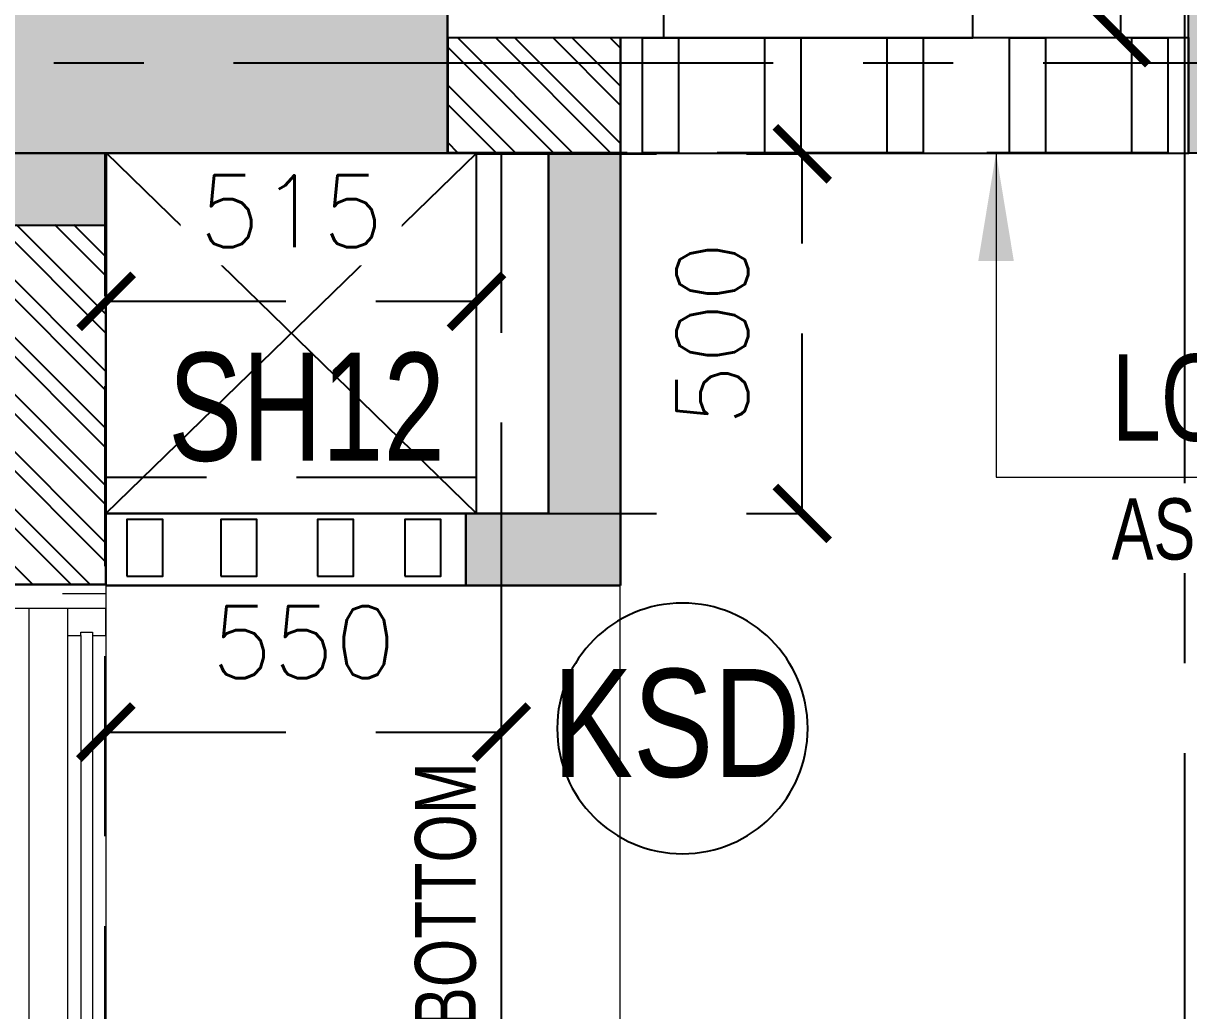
# Model space of a CAD drawing. Header units: millimetres. Extents: x 1167879 to 1231451, y -5731814 to -5645217.
# Drawn here: x 1211673 to 1213292, y -5709291 to -5707920 of the extents above; entities that cross this region are included whole.
import ezdxf
from ezdxf.enums import TextEntityAlignment as Align

# ---------------------------------------------------------------- set-up
doc = ezdxf.new("R2010")
doc.units = ezdxf.units.MM
doc.header["$LTSCALE"] = 1000
doc.header["$MEASUREMENT"] = 0
for name, pattern in [('2BHK-A - BACK$0$AUDIT_D_120904163729-0', [0]), ('AUDIT_D_120904163729-0', [0]), ('T8 - TYPICAL FLOOR CORE$0$HIDDEN', [0.375, 0.25, -0.125]), ('T8(T9 IS SIMILAR) - DIMENSION & TEXTING$0$HIDDEN', [0.375, 0.25, -0.125]), ('T8(T9 IS SIMILAR)$0$$0$HIDDEN', [0.375, 0.25, -0.125]), ('T8(T9 IS SIMILAR)$0$HIDDEN', [0.375, 0.25, -0.125]), ('T8_REFUGE COLUMNS$0$CENTER2', [1.125, 0.75, -0.125, 0.125, -0.125])]:
    doc.linetypes.add(name, pattern=pattern)
doc.layers.get('0').update_dxf_attribs({"linetype": 'AUDIT_D_120904163729-0'})
for name, color, linetype in [('2BHK-A - BACK$0$$0$A-Elev Feature-Chajja', 13, 'Continuous'), ('2BHK-A - BACK$0$$0$CUT-OUT', 49, 'Continuous'), ('2BHK-A - BACK$0$A-HATCH -160', 251, '2BHK-A - BACK$0$AUDIT_D_120904163729-0'), ('2BHK-A - BACK$0$CUT-OUT', 49, 'Continuous'), ('T8 - TYPICAL FLOOR CORE$0$A-DIMENSIONS', 2, 'T8 - TYPICAL FLOOR CORE$0$HIDDEN'), ('T8 - TYPICAL FLOOR CORE$0$A-SLAB SUNK-AC LEDGES', 251, 'T8 - TYPICAL FLOOR CORE$0$HIDDEN'), ('T8(T9 IS SIMILAR) - DIMENSION & TEXTING$0$A-DIMENSIONS', 2, 'T8(T9 IS SIMILAR) - DIMENSION & TEXTING$0$HIDDEN'), ('T8(T9 IS SIMILAR) - DIMENSION & TEXTING$0$a-window-no', 125, 'Continuous'), ('T8(T9 IS SIMILAR)$0$$6$a-beam 2', 50, 'Continuous'), ('T8(T9 IS SIMILAR)$0$S-BEAM', 20, 'T8(T9 IS SIMILAR)$0$$0$HIDDEN'), ('T8_REFUGE COLUMNS$0$A-CENTERLINE', 193, 'T8_REFUGE COLUMNS$0$CENTER2'), ('T8_REFUGE COLUMNS$0$A-RCC COLS', 3, 'Continuous'), ('T8_REFUGE COLUMNS$0$A-SHEAR WALL THICKENING', 3, 'Continuous'), ('T8_TYPICAL COLUMNS$0$A-RCC COLS', 3, 'Continuous'), ('T8_TYPICAL COLUMNS$0$A-SHEAR WALL THICKENING', 3, 'Continuous')]:
    doc.layers.add(name, color=color, linetype=linetype)
for name, color, linetype, lineweight in [('2BHK-A - BACK$0$$0$A-WALL- 160', 6, 'Continuous', 30), ('2BHK-A - BACK$0$A-WALL- 160', 6, 'Continuous', 30), ('2BHK-A - BACK$0$Window', 4, 'Continuous', 20), ('T8(T9 IS SIMILAR) - DIMENSION & TEXTING$0$R0-18-10-2014-T1-1st Podium Floor Plan$0$Text', 2, 'Continuous', 0), ('T8(T9 IS SIMILAR) - DIMENSION & TEXTING$0$T8 - TYPICAL FLOOR CORE$0$$1$a-Text', 4, 'Continuous', 0), ('T8(T9 IS SIMILAR) - DIMENSION & TEXTING$0$T8 - TYPICAL FLOOR CORE$0$a-Text', 4, 'Continuous', 0), ('T8(T9 IS SIMILAR)$0$D&W', 8, 'Continuous', 25), ('T8(T9 IS SIMILAR)$0$SCPL BEAM', 191, 'T8(T9 IS SIMILAR)$0$$0$HIDDEN', 13)]:
    doc.layers.add(name, color=color, linetype=linetype, lineweight=lineweight)
doc.layers.add('A-BUA COMMON AREAS LEDGES', color=85, linetype='Continuous', lineweight=15, plot=False)
doc.layers.add('T8_REFUGE COLUMNS$0$COL-HATCH', color=7, linetype='Continuous', lineweight=25, true_color=0xa3a3a3)
doc.layers.add('T8_TYPICAL COLUMNS$0$$0$COL-HATCH', color=7, linetype='Continuous', lineweight=25, true_color=0xa3a3a3)
doc.styles.add('T8 - TYPICAL FLOOR CORE$0$Romans 1', font='romans.shx', dxfattribs={"height": 100})
doc.styles.add('T8(T9 IS SIMILAR) - DIMENSION & TEXTING$0$ARIAL ARROW', font='swisscl.ttf')
doc.styles.add('T8(T9 IS SIMILAR) - DIMENSION & TEXTING$0$LODHA STANDERD', font='sanss___.ttf')
doc.styles.add('T8(T9 IS SIMILAR) - DIMENSION & TEXTING$0$Romans 1', font='romans.shx', dxfattribs={"height": 100})
doc.styles.add('T8(T9 IS SIMILAR) - DIMENSION & TEXTING$0$T8 - TYPICAL FLOOR CORE$0$$1$ARIAL ARROW', font='swisscl.ttf')
doc.styles.add('T8(T9 IS SIMILAR) - DIMENSION & TEXTING$0$T8 - TYPICAL FLOOR CORE$0$ARIAL ARROW', font='swisscl.ttf')
doc.styles.add('T8(T9 IS SIMILAR) - DIMENSION & TEXTING$0$Tahoma', font='tahoma.ttf')
doc.dimstyles.new('T8 - TYPICAL FLOOR CORE$0$ALPINE S', dxfattribs={"dimscale": 0, "dimtxt": 100, "dimasz": 75, "dimexe": 0, "dimexo": 0, "dimgap": 75, "dimtad": 1, "dimdec": 0, "dimzin": 0, "dimdsep": 46, "dimtxsty": 'T8 - TYPICAL FLOOR CORE$0$Romans 1', "dimblk": 'T8 - TYPICAL FLOOR CORE$0$_ArchTick', "dimcen": 0.09, "dimclrd": 256, "dimclre": 256, "dimclrt": 7, "dimadec": 0, "dimazin": 0, "dimtfac": 1, "dimtdec": 0, "dimtofl": 0, "dimtmove": 1, "dimatfit": 0, "dimldrblk": 'T8 - TYPICAL FLOOR CORE$0$_Open90', "dimfxl": 1, "dimtolj": 1, "dimtzin": 0, "dimarcsym": 0})
doc.dimstyles.new('T8(T9 IS SIMILAR) - DIMENSION & TEXTING$0$ALPINE S', dxfattribs={"dimscale": 0, "dimtxt": 100, "dimasz": 75, "dimexe": 0, "dimexo": 0, "dimgap": 75, "dimtad": 1, "dimdec": 0, "dimzin": 0, "dimdsep": 46, "dimtxsty": 'T8(T9 IS SIMILAR) - DIMENSION & TEXTING$0$Romans 1', "dimblk": 'T8(T9 IS SIMILAR) - DIMENSION & TEXTING$0$_ArchTick', "dimcen": 0.09, "dimclrd": 256, "dimclre": 256, "dimclrt": 7, "dimadec": 0, "dimazin": 0, "dimtfac": 1, "dimtdec": 0, "dimtofl": 0, "dimtmove": 1, "dimatfit": 0, "dimldrblk": 'T8(T9 IS SIMILAR) - DIMENSION & TEXTING$0$_Open90', "dimfxl": 1, "dimtolj": 1, "dimtzin": 0, "dimarcsym": 0})
doc.dimstyles.new('T8(T9 IS SIMILAR) - DIMENSION & TEXTING$0$SAMATA STD', dxfattribs={"dimtxt": 100, "dimasz": 50, "dimexe": 50, "dimexo": 50, "dimgap": 10, "dimtad": 0, "dimdec": 0, "dimrnd": 5, "dimzin": 0, "dimdsep": 46, "dimtxsty": 'T8(T9 IS SIMILAR) - DIMENSION & TEXTING$0$Tahoma', "dimblk": 'T8(T9 IS SIMILAR) - DIMENSION & TEXTING$0$_Origin2', "dimcen": -50, "dimdle": 50, "dimclrd": 7, "dimclre": 7, "dimclrt": 7, "dimadec": 0, "dimazin": 0, "dimtfac": 1, "dimtdec": 0, "dimtmove": 1, "dimatfit": 3, "dimfxl": 150, "dimtfill": 1, "dimtolj": 1, "dimtzin": 0, "dimlwd": -1, "dimlwe": -1, "dimarcsym": 0})

# ---------------------------------------------------------------- blocks, each defined once
blk = doc.blocks.new('T8(T9 IS SIMILAR) - DIMENSION & TEXTING$0$_Origin2')
at = {"color": 0, "linetype": 'ByBlock', "lineweight": -2}
blk.add_line((-0.5, 0), (-1, 0), dxfattribs=at)
for radius in [0.5, 0.25]:
    blk.add_circle((0, 0), radius, dxfattribs=at)
blk = doc.blocks.new('T8(T9 IS SIMILAR) - DIMENSION & TEXTING$0$WINDOW TAG')
at = {"layer": 'T8(T9 IS SIMILAR) - DIMENSION & TEXTING$0$a-window-no'}
blk.add_circle((0, 0), 174.1, dxfattribs=at)
at = {"layer": 'T8(T9 IS SIMILAR) - DIMENSION & TEXTING$0$a-window-no', "style": 'T8(T9 IS SIMILAR) - DIMENSION & TEXTING$0$LODHA STANDERD'}
blk.add_attdef('WINDOW', text='', height=150, dxfattribs=at).set_placement((11.3, 2.8), align=Align.MIDDLE_CENTER)
blk = doc.blocks.new('T8(T9 IS SIMILAR) - DIMENSION & TEXTING$0$_ArchTick')
at = {"color": 0, "linetype": 'ByBlock', "const_width": 0.15}
blk.add_lwpolyline([(-0.5, -0.5), (0.5, 0.5)], dxfattribs=at)
blk = doc.blocks.new('*D243')
at = {"layer": 'T8(T9 IS SIMILAR) - DIMENSION & TEXTING$0$A-DIMENSIONS', "linetype": 'T8(T9 IS SIMILAR) - DIMENSION & TEXTING$0$HIDDEN', "lineweight": -2, "transparency": 16777216}
for p, q in [((1213091.3, -5707309.5), (1213198.2, -5707309.5)), ((1213065.6, -5707939.6), (1213198.2, -5707939.6))]:
    blk.add_line(p, q, dxfattribs=at)
at = {"layer": 'T8(T9 IS SIMILAR) - DIMENSION & TEXTING$0$A-DIMENSIONS', "lineweight": -2, "transparency": 16777216}
blk.add_line((1213198.2, -5707939.6), (1213198.2, -5707309.5), dxfattribs=at)
at = {"layer": 'T8(T9 IS SIMILAR) - DIMENSION & TEXTING$0$A-DIMENSIONS', "linetype": 'ByBlock', "lineweight": -2, "transparency": 16777216, "xscale": 75, "yscale": 75, "zscale": 75}
for p, rotation in [((1213198.2, -5707309.5), 90), ((1213198.2, -5707939.6), 270)]:
    blk.add_blockref('T8(T9 IS SIMILAR) - DIMENSION & TEXTING$0$_ArchTick', p, dxfattribs=dict(at, rotation=rotation))
at = {"layer": 'T8(T9 IS SIMILAR) - DIMENSION & TEXTING$0$A-DIMENSIONS', "color": 7, "linetype": 'ByBlock', "transparency": 16777216, "insert": (1213033.3, -5707448.4), "char_height": 100, "attachment_point": 5, "rotation": 90, "style": 'T8(T9 IS SIMILAR) - DIMENSION & TEXTING$0$Romans 1'}
blk.add_mtext('\\A1;630', dxfattribs=at)
blk = doc.blocks.new('T8(T9 IS SIMILAR) - DIMENSION & TEXTING$0$_Open90')
at = {"color": 0, "linetype": 'ByBlock', "lineweight": -2}
for p, q in [((-0.5, 0.5), (0, 0)), ((0, 0), (-1, 0)), ((0, 0), (-0.5, -0.5))]:
    blk.add_line(p, q, dxfattribs=at)
blk = doc.blocks.new('*D257')
at = {"layer": 'T8(T9 IS SIMILAR) - DIMENSION & TEXTING$0$A-DIMENSIONS', "linetype": 'T8(T9 IS SIMILAR) - DIMENSION & TEXTING$0$HIDDEN', "lineweight": -2, "transparency": 16777216}
for p, q in [((1211787.8, -5708099.6), (1211787.8, -5708305.9)), ((1212302.6, -5708305.9), (1212302.6, -5708305.9))]:
    blk.add_line(p, q, dxfattribs=at)
at = {"layer": 'T8(T9 IS SIMILAR) - DIMENSION & TEXTING$0$A-DIMENSIONS', "lineweight": -2, "transparency": 16777216}
blk.add_line((1211787.8, -5708305.9), (1212302.6, -5708305.9), dxfattribs=at)
at = {"layer": 'T8(T9 IS SIMILAR) - DIMENSION & TEXTING$0$A-DIMENSIONS', "linetype": 'ByBlock', "lineweight": -2, "transparency": 16777216, "xscale": 75, "yscale": 75, "zscale": 75, "rotation": 180}
blk.add_blockref('T8(T9 IS SIMILAR) - DIMENSION & TEXTING$0$_ArchTick', (1211787.8, -5708305.9), dxfattribs=at)
at = {"layer": 'T8(T9 IS SIMILAR) - DIMENSION & TEXTING$0$A-DIMENSIONS', "linetype": 'ByBlock', "lineweight": -2, "transparency": 16777216, "xscale": 75, "yscale": 75, "zscale": 75}
blk.add_blockref('T8(T9 IS SIMILAR) - DIMENSION & TEXTING$0$_ArchTick', (1212302.6, -5708305.9), dxfattribs=at)
at = {"layer": 'T8(T9 IS SIMILAR) - DIMENSION & TEXTING$0$A-DIMENSIONS', "color": 7, "linetype": 'ByBlock', "transparency": 16777216, "insert": (1212045.2, -5708180.9), "char_height": 100, "attachment_point": 5, "style": 'T8(T9 IS SIMILAR) - DIMENSION & TEXTING$0$Romans 1', "bg_fill": 3, "box_fill_scale": 1.25, "bg_fill_color": 256, "bg_fill_true_color": 13158600, "bg_fill_transparency": 0}
blk.add_mtext('\\A1;515', dxfattribs=at)
blk = doc.blocks.new('*D258')
at = {"layer": 'T8(T9 IS SIMILAR) - DIMENSION & TEXTING$0$A-DIMENSIONS', "linetype": 'T8(T9 IS SIMILAR) - DIMENSION & TEXTING$0$HIDDEN', "lineweight": -2, "transparency": 16777216}
for p, q in [((1212302.6, -5708100.9), (1212755.3, -5708100.9)), ((1212302.6, -5708600.5), (1212755.3, -5708600.5))]:
    blk.add_line(p, q, dxfattribs=at)
at = {"layer": 'T8(T9 IS SIMILAR) - DIMENSION & TEXTING$0$A-DIMENSIONS', "lineweight": -2, "transparency": 16777216}
blk.add_line((1212755.3, -5708600.5), (1212755.3, -5708100.9), dxfattribs=at)
at = {"layer": 'T8(T9 IS SIMILAR) - DIMENSION & TEXTING$0$A-DIMENSIONS', "linetype": 'ByBlock', "lineweight": -2, "transparency": 16777216, "xscale": 75, "yscale": 75, "zscale": 75}
for p, rotation in [((1212755.3, -5708100.9), 90), ((1212755.3, -5708600.5), 270)]:
    blk.add_blockref('T8(T9 IS SIMILAR) - DIMENSION & TEXTING$0$_ArchTick', p, dxfattribs=dict(at, rotation=rotation))
at = {"layer": 'T8(T9 IS SIMILAR) - DIMENSION & TEXTING$0$A-DIMENSIONS', "color": 7, "linetype": 'ByBlock', "transparency": 16777216, "insert": (1212630.3, -5708350.7), "char_height": 100, "attachment_point": 5, "rotation": 90, "style": 'T8(T9 IS SIMILAR) - DIMENSION & TEXTING$0$Romans 1', "bg_fill": 3, "box_fill_scale": 1.25, "bg_fill_color": 256, "bg_fill_true_color": 13158600, "bg_fill_transparency": 0}
blk.add_mtext('\\A1;500', dxfattribs=at)
blk = doc.blocks.new('T8_REFUGE COLUMNS$0$A$C277F3394')
at = {"layer": 'T8_REFUGE COLUMNS$0$A-SHEAR WALL THICKENING', "linetype": 'ByBlock', "true_color": 0xa3a3a3}
h = blk.add_hatch(color=253, dxfattribs=at)
h.dxf.hatch_style = 1
h.paths.add_polyline_path([(6019.8, 11025), (6694.8, 11025), (6694.8, 11125), (6019.8, 11125)])
at = {"layer": 'T8_REFUGE COLUMNS$0$A-SHEAR WALL THICKENING', "linetype": 'ByBlock'}
blk.add_lwpolyline([(6019.8, 11025), (6694.8, 11025), (6694.8, 11125), (6019.8, 11125)], close=True, dxfattribs=at)
blk = doc.blocks.new('T8_REFUGE COLUMNS$0$A$C46A13422')
at = {"layer": 'T8_REFUGE COLUMNS$0$A-SHEAR WALL THICKENING', "linetype": 'ByBlock'}
blk.add_blockref('T8_REFUGE COLUMNS$0$A$C277F3394', (-5609.8, -7500), dxfattribs=at)
blk = doc.blocks.new('T8_REFUGE COLUMNS')
at = {"layer": 'T8_REFUGE COLUMNS$0$COL-HATCH', "linetype": 'ByBlock'}
h = blk.add_hatch(color=256, dxfattribs=at)
h.dxf.hatch_style = 1
h.paths.add_polyline_path([(1212262.1, -5708099.9), (1210752.1, -5708099.9), (1210752.1, -5707849.9), (1212262.1, -5707849.9)])
h = blk.add_hatch(color=256, dxfattribs=at)
h.dxf.hatch_style = 1
h.paths.add_polyline_path([(1215902.1, -5708099.9), (1213292.1, -5708099.9), (1213292.1, -5707849.9), (1215902.1, -5707849.9)])
at = {"layer": 'T8_REFUGE COLUMNS$0$A-CENTERLINE'}
for p, q in [((1213287.1, -5728808.5), (1213287.1, -5698573.6)), ((1217215, -5707974.9), (1182156.9, -5707974.9))]:
    blk.add_line(p, q, dxfattribs=at)
at = {"layer": 'T8_REFUGE COLUMNS$0$A-RCC COLS', "linetype": 'ByBlock'}
for points in [[(1212262.1, -5708099.9), (1210752.1, -5708099.9), (1210752.1, -5707849.9), (1212262.1, -5707849.9)], [(1215902.1, -5708099.9), (1213292.1, -5708099.9), (1213292.1, -5707849.9), (1215902.1, -5707849.9)]]:
    blk.add_lwpolyline(points, close=True, dxfattribs=at)
blk.add_blockref('T8_REFUGE COLUMNS$0$A$C46A13422', (1210702.1, -5711724.9), dxfattribs=at)
blk = doc.blocks.new('T8_TYPICAL COLUMNS$0$A$C277F3394')
at = {"layer": 'T8_TYPICAL COLUMNS$0$A-SHEAR WALL THICKENING', "linetype": 'ByBlock'}
h = blk.add_hatch(color=31, dxfattribs=at)
h.dxf.hatch_style = 1
h.paths.add_polyline_path([(6019.8, 11025), (6694.8, 11025), (6694.8, 11125), (6019.8, 11125)])
blk.add_lwpolyline([(6019.8, 11025), (6694.8, 11025), (6694.8, 11125), (6019.8, 11125)], close=True, dxfattribs=at)
blk = doc.blocks.new('T8_TYPICAL COLUMNS$0$A$C46A13422')
at = {"layer": 'T8_TYPICAL COLUMNS$0$A-SHEAR WALL THICKENING', "linetype": 'ByBlock'}
blk.add_blockref('T8_TYPICAL COLUMNS$0$A$C277F3394', (-5609.8, -7500), dxfattribs=at)
blk = doc.blocks.new('T8_TYPICAL COLUMNS')
at = {"layer": 'T8_TYPICAL COLUMNS$0$$0$COL-HATCH', "linetype": 'ByBlock'}
h = blk.add_hatch(color=256, dxfattribs=at)
h.dxf.hatch_style = 1
h.paths.add_polyline_path([(1200282.2, -5707850.3), (1202692.3, -5707850.3), (1202692.3, -5708100.3), (1200282.2, -5708100.3)])
h.paths.add_polyline_path([(1209852.3, -5708100.3), (1212262.3, -5708100.3), (1212262.3, -5707850.3), (1209852.3, -5707850.3)])
at = {"layer": 'T8_TYPICAL COLUMNS$0$A-RCC COLS', "linetype": 'ByBlock'}
blk.add_lwpolyline([(1209852.3, -5708100.3), (1212262.3, -5708100.3), (1212262.3, -5707850.3), (1209852.3, -5707850.3)], close=True, dxfattribs=at)
for name, p in [('T8_REFUGE COLUMNS', (0, 0)), ('T8_TYPICAL COLUMNS$0$A$C46A13422', (1210702.1, -5711724.9))]:
    blk.add_blockref(name, p, dxfattribs=at)
blk = doc.blocks.new('2BHK-A - BACK$0$1500')
at = {"layer": '2BHK-A - BACK$0$Window', "color": 1, "lineweight": 13}
for p, q in [((1149540.7, -5694418.8), (1148842.5, -5694418.8)), ((1150239, -5694418.8), (1149578.2, -5694418.8)), ((1148842.5, -5694472.2), (1148842.5, -5694472.2)), ((1149540.7, -5694472.2), (1148880, -5694472.2)), ((1150239, -5694472.2), (1149578.2, -5694472.2)), ((1148842.5, -5694525.5), (1148880, -5694525.5)), ((1149540.7, -5694525.5), (1148880, -5694525.5)), ((1149578.2, -5694525.5), (1150276.5, -5694525.5)), ((1150276.5, -5694578.8), (1148842.5, -5694578.8)), ((1149540.7, -5694578.8), (1148880, -5694578.8))]:
    blk.add_line(p, q, dxfattribs=at)
at = {"layer": '2BHK-A - BACK$0$Window', "color": 5, "lineweight": 13}
for p, q in [((1150239, -5694437.4), (1149578.2, -5694437.4)), ((1150239, -5694453.6), (1149578.2, -5694453.6)), ((1149540.7, -5694490.7), (1148880, -5694490.7)), ((1149540.7, -5694506.9), (1148880, -5694506.9)), ((1149540.7, -5694544.1), (1148880, -5694544.1)), ((1149540.7, -5694548.6), (1148880, -5694548.6))]:
    blk.add_line(p, q, dxfattribs=at)
at = {"layer": '2BHK-A - BACK$0$Window', "color": 4, "lineweight": 13}
for points in [[(1148842.5, -5694578.8), (1148809.5, -5694578.8), (1148809.5, -5694418.8), (1148842.5, -5694418.8)], [(1149578.2, -5694437.4), (1149578.2, -5694418.8), (1149540.7, -5694418.8), (1149540.7, -5694472.2), (1149578.2, -5694472.2), (1149578.2, -5694453.6), (1149573.7, -5694453.6), (1149573.7, -5694437.4)], [(1150239, -5694437.4), (1150239, -5694418.8), (1150276.5, -5694418.8), (1150276.5, -5694472.2), (1150239, -5694472.2), (1150239, -5694453.6), (1150243.5, -5694453.6), (1150243.5, -5694437.4)], [(1150309.5, -5694418.8), (1150276.5, -5694418.8), (1150276.5, -5694578.8), (1150309.5, -5694578.8)], [(1148880, -5694490.7), (1148880, -5694472.2), (1148842.5, -5694472.2), (1148842.5, -5694525.5), (1148880, -5694525.5), (1148880, -5694506.9), (1148875.5, -5694506.9), (1148875.5, -5694490.7)], [(1149540.7, -5694490.7), (1149540.7, -5694472.2), (1149578.2, -5694472.2), (1149578.2, -5694525.5), (1149540.7, -5694525.5), (1149540.7, -5694506.9), (1149545.2, -5694506.9), (1149545.2, -5694490.7)], [(1148880, -5694544.1), (1148880, -5694525.5), (1148842.5, -5694525.5), (1148842.5, -5694578.8), (1148880, -5694578.8), (1148880, -5694548.6), (1148875.5, -5694548.6), (1148875.5, -5694544.1)], [(1149540.7, -5694544.1), (1149540.7, -5694525.5), (1149578.2, -5694525.5), (1149578.2, -5694578.8), (1149540.7, -5694578.8), (1149540.7, -5694548.6), (1149545.2, -5694548.6), (1149545.2, -5694544.1)]]:
    blk.add_lwpolyline(points, close=True, dxfattribs=at)
blk = doc.blocks.new('2BHK-A - BACK')
at = {"layer": '2BHK-A - BACK$0$A-HATCH -160', "linetype": 'ByBlock'}
h = blk.add_hatch(dxfattribs=at)
h.set_pattern_fill('ZIGZAG', color=256, scale=250)
h.set_pattern_definition([(9e-15, (-0.22, 0.45), (31.25, 31.25), [31.25, -31.25]), (90, (31.03, 0.45), (-31.25, 31.25), [31.25, -31.25])])
h.paths.add_polyline_path([(1196642.1, -5706299.9), (1198342.2, -5706299.9), (1198342.2, -5706399.9), (1196642.1, -5706399.9)])
h.paths.add_polyline_path([(1199382.6, -5705299.9), (1199382.6, -5705199.9), (1201592.2, -5705199.9), (1201592.2, -5705299.9), (1200442.1, -5705299.9), (1200442.1, -5705399.9), (1200342.1, -5705399.9), (1200342.1, -5705299.9)])
h.paths.add_polyline_path([(1200442.1, -5706399.9), (1201341.8, -5706399.9), (1201341.8, -5706299.9), (1200442.1, -5706299.9)])
h.paths.add_polyline_path([(1202091.8, -5706299.9), (1202691.8, -5706299.9), (1202691.8, -5706399.9), (1202091.8, -5706399.9)])
h.paths.add_polyline_path([(1204892.1, -5708749.5), (1204992.1, -5708749.5), (1204992.1, -5707999.9), (1204892.1, -5707999.9)])
h.paths.add_polyline_path([(1204892.1, -5709649.5), (1204992.1, -5709649.5), (1204992.1, -5710549.5), (1204892.1, -5710549.5)])
h.paths.add_polyline_path([(1200142, -5708600.5), (1200257, -5708600.5), (1200257.1, -5708700.5), (1200042, -5708700.5), (1200042, -5708099.9), (1200142, -5708099.9)])
h.paths.add_polyline_path([(1202792.1, -5701189.9), (1203427.1, -5701189.9), (1203427.1, -5701089.9), (1202792.1, -5701089.9)])
h = blk.add_hatch(dxfattribs=at)
h.set_pattern_fill('ANSI32', color=256, scale=150)
h.set_pattern_definition([(45, (-0.03, -2.55), (-39.77475644, 39.77475644), []), (45, (26.484, -2.55), (-39.77475644, 39.77475644), [])])
h.paths.add_polyline_path([(1200282, -5708099.9), (1200042, -5708099.6), (1200042, -5707939.6), (1200282, -5707939.6)])
h.paths.add_polyline_path([(1199092.1, -5706602.4), (1199092.1, -5706302.4), (1200442, -5706302.4), (1200442, -5706602.4), (1200282, -5706602.4), (1200282, -5706462.4), (1199252.1, -5706462.4), (1199252.1, -5706602.4)])
h = blk.add_hatch(dxfattribs=at)
h.set_pattern_fill('ANSI32', color=256, scale=150)
h.paths.add_polyline_path([(1200917.1, -5708699.5), (1200757.1, -5708699.5), (1200757.1, -5708199.6), (1200917.1, -5708199.6)])
at = {"layer": '2BHK-A - BACK$0$CUT-OUT', "linetype": 'ByBlock'}
h = blk.add_hatch(dxfattribs=at)
h.set_pattern_fill('ANSI31', color=256, scale=1000, angle=135)
h.paths.add_polyline_path([(1199252.4, -5706799.4), (1200282.3, -5706799.4), (1200281.5, -5707310.5), (1199982.3, -5707310.5), (1199982.3, -5707940), (1199552.4, -5707940), (1199551.6, -5707310.5), (1199252.4, -5707310.5)])
at = {"layer": '2BHK-A - BACK$0$$0$A-Elev Feature-Chajja', "color": 4, "elevation": -0.7}
for points in [[(1199281.2, -5708099.8), (1199331.2, -5708099.8), (1199331.2, -5707940), (1199281.2, -5707940)], [(1199451.2, -5708099.8), (1199501.2, -5708099.8), (1199501.2, -5707940), (1199451.2, -5707940)], [(1199621.2, -5708099.8), (1199671.2, -5708099.8), (1199671.2, -5707940), (1199621.2, -5707940)], [(1199791.2, -5708099.8), (1199841.2, -5708099.8), (1199841.2, -5707940), (1199791.2, -5707940)], [(1199961.2, -5708099.8), (1200011.2, -5708099.8), (1200011.2, -5707940), (1199961.2, -5707940)]]:
    blk.add_lwpolyline(points, close=True, dxfattribs=at)
at = {"layer": '2BHK-A - BACK$0$$0$A-Elev Feature-Chajja', "color": 4}
for points in [[(1200341.5, -5708687.9), (1200291.5, -5708687.9), (1200291.5, -5708609.1), (1200341.5, -5708609.1)], [(1200463, -5708687.9), (1200413, -5708687.9), (1200413, -5708609.1), (1200463, -5708609.1)], [(1200597.5, -5708687.9), (1200547.5, -5708687.9), (1200547.5, -5708609.1), (1200597.5, -5708609.1)], [(1200728, -5708687.9), (1200678, -5708687.9), (1200678, -5708609.1), (1200728, -5708609.1)]]:
    blk.add_lwpolyline(points, close=True, dxfattribs=at)
at = {"layer": '2BHK-A - BACK$0$$0$A-WALL- 160', "linetype": 'ByBlock'}
for p, q in [((1200042, -5708700.5), (1200042, -5708097)), ((1200142, -5708600.5), (1200142, -5708099.9))]:
    blk.add_line(p, q, dxfattribs=at)
blk.add_lwpolyline([(1200282, -5708099.9), (1200042, -5708099.9), (1200042, -5707939.9), (1200282, -5707939.6)], close=True, dxfattribs=at)
at = {"layer": '2BHK-A - BACK$0$$0$CUT-OUT'}
for p, q in [((1200242, -5708600.5), (1200756.7, -5708099.6)), ((1200757.1, -5708600.5), (1200242, -5708099.9)), ((1200242, -5708600.5), (1200242, -5708099.9))]:
    blk.add_line(p, q, dxfattribs=at)
at = {"layer": '2BHK-A - BACK$0$A-WALL- 160', "linetype": 'ByBlock'}
for p, q in [((1200757.1, -5708699.5), (1200757.1, -5708199.6)), ((1200142, -5708600.5), (1200257, -5708600.5)), ((1200257, -5708700.5), (1200257, -5708600.5)), ((1200757, -5708600.5), (1200257, -5708600.5)), ((1200042, -5708700.5), (1200257, -5708700.5)), ((1200757, -5708700.5), (1200257, -5708700.5)), ((1200757.1, -5708699.5), (1200917.1, -5708699.5))]:
    blk.add_line(p, q, dxfattribs=at)
at = {"layer": '2BHK-A - BACK$0$CUT-OUT', "elevation": 0.6}
blk.add_lwpolyline([(1199252.4, -5706799.4), (1200282.3, -5706799.4), (1200281.5, -5707310.5), (1199982.3, -5707310.5), (1199982.3, -5707940), (1199552.4, -5707940), (1199551.6, -5707310.5), (1199252.4, -5707310.5)], close=True, dxfattribs=at)
at = {"layer": '2BHK-A - BACK$0$CUT-OUT'}
blk.add_lwpolyline([(1200042, -5708099.9), (1199252.1, -5708099.9), (1199252.1, -5707940), (1200042, -5707940)], close=True, dxfattribs=at)
at = {"layer": '2BHK-A - BACK$0$A-WALL- 160', "linetype": 'ByBlock', "rotation": 90}
blk.add_blockref('2BHK-A - BACK$0$1500', (-4493661.7, -6859009), dxfattribs=at)
blk = doc.blocks.new('T8 - TYPICAL FLOOR CORE$0$_ArchTick')
at = {"color": 0, "linetype": 'ByBlock', "const_width": 0.15}
blk.add_lwpolyline([(-0.5, -0.5), (0.5, 0.5)], dxfattribs=at)
blk = doc.blocks.new('*D790')
at = {"layer": 'T8 - TYPICAL FLOOR CORE$0$A-DIMENSIONS', "linetype": 'T8 - TYPICAL FLOOR CORE$0$HIDDEN', "lineweight": -2, "transparency": 16777216}
for p, q in [((1211787.5, -5708940.3), (1211787.5, -5708904.3)), ((1212337.1, -5708940.3), (1212337.1, -5708904.3))]:
    blk.add_line(p, q, dxfattribs=at)
at = {"layer": 'T8 - TYPICAL FLOOR CORE$0$A-DIMENSIONS', "lineweight": -2, "transparency": 16777216}
blk.add_line((1211787.5, -5708904.3), (1212337.1, -5708904.3), dxfattribs=at)
at = {"layer": 'T8 - TYPICAL FLOOR CORE$0$A-DIMENSIONS', "linetype": 'ByBlock', "lineweight": -2, "transparency": 16777216, "xscale": 75, "yscale": 75, "zscale": 75, "rotation": 180}
blk.add_blockref('T8 - TYPICAL FLOOR CORE$0$_ArchTick', (1211787.5, -5708904.3), dxfattribs=at)
at = {"layer": 'T8 - TYPICAL FLOOR CORE$0$A-DIMENSIONS', "linetype": 'ByBlock', "lineweight": -2, "transparency": 16777216, "xscale": 75, "yscale": 75, "zscale": 75}
blk.add_blockref('T8 - TYPICAL FLOOR CORE$0$_ArchTick', (1212337.1, -5708904.3), dxfattribs=at)
at = {"layer": 'T8 - TYPICAL FLOOR CORE$0$A-DIMENSIONS', "color": 7, "linetype": 'ByBlock', "transparency": 16777216, "insert": (1212062.3, -5708779.3), "char_height": 100, "attachment_point": 5, "style": 'T8 - TYPICAL FLOOR CORE$0$Romans 1'}
blk.add_mtext('\\A1;550', dxfattribs=at)
blk = doc.blocks.new('T8 - TYPICAL FLOOR CORE$0$_Open90')
at = {"color": 0, "linetype": 'ByBlock', "lineweight": -2}
for p, q in [((-0.5, 0.5), (0, 0)), ((0, 0), (-1, 0)), ((0, 0), (-0.5, -0.5))]:
    blk.add_line(p, q, dxfattribs=at)
blk = doc.blocks.new('T8(T9 IS SIMILAR) - DIMENSION & TEXTING')
at = {"layer": 'T8(T9 IS SIMILAR) - DIMENSION & TEXTING$0$a-window-no'}
ref = blk.add_blockref('T8(T9 IS SIMILAR) - DIMENSION & TEXTING$0$WINDOW TAG', (1212588.8, -5708899.2), dxfattribs=dict(at, xscale=-1))
ref.add_attrib('WINDOW', 'KSD', dxfattribs={"height": 150, "style": 'T8(T9 IS SIMILAR) - DIMENSION & TEXTING$0$LODHA STANDERD', "width": 0.8}).set_placement((1212580.5, -5708891.6), align=Align.MIDDLE_CENTER)
at = {"layer": 'T8(T9 IS SIMILAR) - DIMENSION & TEXTING$0$R0-18-10-2014-T1-1st Podium Floor Plan$0$Text', "insert": (1213185.3, -5708379.6), "char_height": 120, "width": 3557.379, "attachment_point": 1, "style": 'T8(T9 IS SIMILAR) - DIMENSION & TEXTING$0$ARIAL ARROW'}
blk.add_mtext('LOUVERS (L2)\\P{\\H0.70833x;AS PER  DETAIL}', dxfattribs=at)
at = {"layer": 'T8(T9 IS SIMILAR) - DIMENSION & TEXTING$0$T8 - TYPICAL FLOOR CORE$0$$1$a-Text', "style": 'T8(T9 IS SIMILAR) - DIMENSION & TEXTING$0$T8 - TYPICAL FLOOR CORE$0$$1$ARIAL ARROW'}
blk.add_text('SERV. SLAB @BEAM BOTTOM', height=84.375, rotation=90, dxfattribs=at).set_placement((1212301.4, -5710202.1, 0))
at = {"layer": 'T8(T9 IS SIMILAR) - DIMENSION & TEXTING$0$T8 - TYPICAL FLOOR CORE$0$a-Text', "linetype": 'ByBlock', "insert": (1210316.4, -5708529.5, 0), "char_height": 150, "width": 3499.366, "attachment_point": 7, "style": 'T8(T9 IS SIMILAR) - DIMENSION & TEXTING$0$T8 - TYPICAL FLOOR CORE$0$ARIAL ARROW'}
blk.add_mtext('\\pi1557.85772;SH12', dxfattribs=at)
at = {"layer": 'T8(T9 IS SIMILAR) - DIMENSION & TEXTING$0$A-DIMENSIONS', "linetype": 'ByBlock'}
dim = blk.add_linear_dim(base=(1213198.2, -5707309.5), p1=(1213065.6, -5707939.6), p2=(1213091.3, -5707309.5, 0.6), angle=270, dimstyle='T8(T9 IS SIMILAR) - DIMENSION & TEXTING$0$ALPINE S', override={"dimscale": 1, "dimfxl": 5, "dimarcsym": 1}, dxfattribs=at)
dim.commit()
dim.dimension.update_dxf_attribs({"geometry": '*D243', "text_midpoint": (1213158.3, -5707448.4), "dimtype": 128})
dim = blk.add_linear_dim(base=(1212302.6, -5708305.9), p1=(1211787.8, -5708099.6), p2=(1212302.6, -5708305.9), dimstyle='T8(T9 IS SIMILAR) - DIMENSION & TEXTING$0$ALPINE S', override={"dimscale": 1, "dimfxl": 5, "dimtfill": 1, "dimarcsym": 1}, dxfattribs=at)
dim.commit()
dim.dimension.update_dxf_attribs({"geometry": '*D257', "text_midpoint": (1212045.2, -5708180.9)})
at = {"layer": 'T8(T9 IS SIMILAR) - DIMENSION & TEXTING$0$R0-18-10-2014-T1-1st Podium Floor Plan$0$Text'}
blk.add_leader([(1213024.6, -5708099.8), (1213024.6, -5708550.4), (1213858.4, -5708550.4)], dimstyle='T8(T9 IS SIMILAR) - DIMENSION & TEXTING$0$SAMATA STD', override={"dimscale": 1, "dimasz": 150, "dimclrd": 2, "dimfxlon": 1, "dimarcsym": 1}, dxfattribs=at)
at = {"layer": 'T8(T9 IS SIMILAR) - DIMENSION & TEXTING$0$A-DIMENSIONS', "linetype": 'ByBlock'}
dim = blk.add_linear_dim(base=(1212755.3, -5708100.9), p1=(1212302.6, -5708600.5), p2=(1212302.6, -5708100.9), angle=90, dimstyle='T8(T9 IS SIMILAR) - DIMENSION & TEXTING$0$ALPINE S', override={"dimscale": 1, "dimfxl": 5, "dimtfill": 1, "dimarcsym": 1}, dxfattribs=at)
dim.commit()
dim.dimension.update_dxf_attribs({"geometry": '*D258', "text_midpoint": (1212630.3, -5708350.7)})
blk = doc.blocks.new('T8 - TYPICAL FLOOR CORE')
at = {"layer": 'T8 - TYPICAL FLOOR CORE$0$A-SLAB SUNK-AC LEDGES', "linetype": 'ByBlock'}
blk.add_line((1212337.1, -5710599.6), (1212337.1, -5708692.5), dxfattribs=at)
at = {"layer": 'T8 - TYPICAL FLOOR CORE$0$A-DIMENSIONS', "linetype": 'ByBlock'}
dim = blk.add_linear_dim(base=(1212337.1, -5708904.3), p1=(1211787.5, -5708940.3), p2=(1212337.1, -5708940.3), dimstyle='T8 - TYPICAL FLOOR CORE$0$ALPINE S', override={"dimscale": 1, "dimfxl": 5, "dimarcsym": 1}, dxfattribs=at)
dim.commit()
dim.dimension.update_dxf_attribs({"geometry": '*D790', "text_midpoint": (1212062.3, -5708779.3)})
blk = doc.blocks.new('T8(T9 IS SIMILAR)')
at = {"layer": 'T8(T9 IS SIMILAR)$0$D&W', "linetype": 'ByBlock', "xscale": -1}
blk.add_blockref('2BHK-A - BACK', (2412544.6, 0), dxfattribs=at)
at = {"layer": 'T8(T9 IS SIMILAR)$0$D&W', "linetype": 'ByBlock'}
blk.add_blockref('T8 - TYPICAL FLOOR CORE', (0, 0), dxfattribs=at)
blk.add_blockref('T8_TYPICAL COLUMNS', (0, 0), dxfattribs=at)
at = {"layer": 'T8(T9 IS SIMILAR)$0$$6$a-beam 2', "linetype": 'ByBlock'}
blk.add_blockref('T8(T9 IS SIMILAR) - DIMENSION & TEXTING', (0, 0), dxfattribs=at)
at = {"layer": 'T8(T9 IS SIMILAR)$0$S-BEAM'}
for p, q in [((1211786.5, -5710548.8, 0), (1211786.6, -5708099.2)), ((1212261.9, -5708099.2), (1213291.8, -5708099.2)), ((1212302.5, -5708550.6, 0.1), (1212302.5, -5708099.3, -0.2)), ((1212337.1, -5710599.5, 0), (1212337.3, -5708099.2, 0)), ((1212302.5, -5708550.6, 0.1), (1211786.6, -5708550.5, 0.1)), ((1212502.5, -5708700.6, 0.1), (1211786.6, -5708700.5, 0.1))]:
    blk.add_line(p, q, dxfattribs=at)
at = {"layer": 'T8(T9 IS SIMILAR)$0$SCPL BEAM', "linetype": 'T8(T9 IS SIMILAR)$0$HIDDEN'}
blk.add_line((1209852.1, -5708711.8, 0), (1211786.6, -5708711.9, 0), dxfattribs=at)

msp = doc.modelspace()

# ---------------------------------------------------------------- linework, layer by layer
at = {"layer": 'A-BUA COMMON AREAS LEDGES', "linetype": 'ByBlock'}
msp.add_lwpolyline([(1212502.4, -5708100.4), (1211787.3, -5708100.4), (1211787.3, -5709951.6), (1212502.4, -5709951.6)], close=True, dxfattribs=at)

# ---------------------------------------------------------------- next in the draw order: block references
at = {"linetype": 'ByBlock'}
msp.add_blockref('T8(T9 IS SIMILAR) - DIMENSION & TEXTING', (0, 0), dxfattribs=at)

# ---------------------------------------------------------------- next in the draw order: block references
msp.add_blockref('T8(T9 IS SIMILAR)', (0, 0), dxfattribs=at)

doc.saveas('drawing.dxf')
